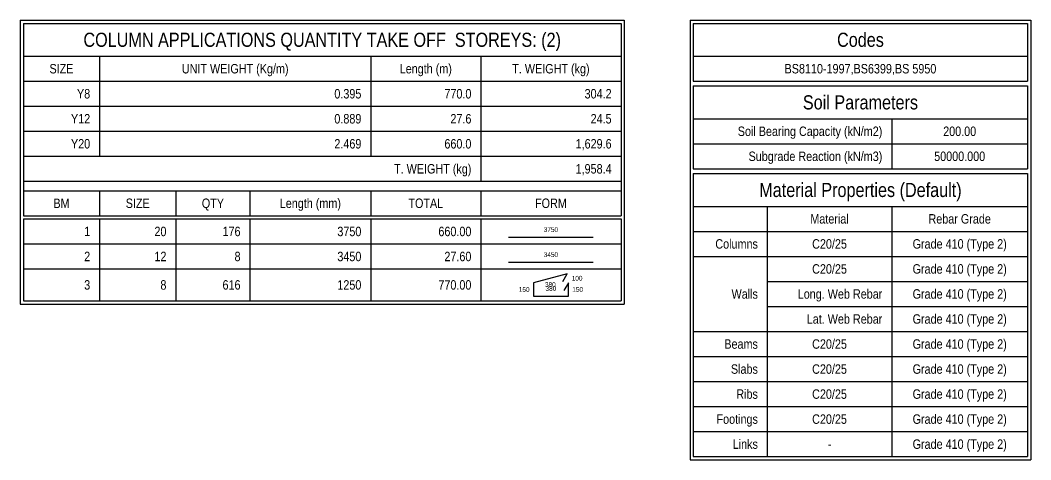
# Model space of a CAD drawing. Extents: x 0 to 206258, y -403073 to 0.
# Drawn here: x 65679 to 76407, y -63957 to -59292 of the extents above; entities that cross this region are included whole.
import ezdxf
from ezdxf.enums import TextEntityAlignment as Align

# ---------------------------------------------------------------- set-up
doc = ezdxf.new("R2010")
doc.units = 0
doc.header["$LTSCALE"] = 1000
for name, color, linetype in [('Quantity Table Header', 1, 'Continuous'), ('Quantity Table Title', 1, 'Continuous'), ('Section Small Text', 5, 'Continuous')]:
    doc.layers.add(name, color=color, linetype=linetype)
for name, color, linetype, true_color in [('Quantity Table Line', 171, 'Continuous', 0xaaaaff), ('Quantity Table Rebar Line', 112, 'Continuous', 0x00bd5e), ('Quantity Table Text', 8, 'Continuous', 0x414141)]:
    doc.layers.add(name, color=color, linetype=linetype, true_color=true_color)
doc.styles.add('Quantity Table Header', font='ARIALN.TTF', dxfattribs={"height": 100})
doc.styles.add('Quantity Table Text', font='ARIALN.TTF', dxfattribs={"height": 100})
doc.styles.add('Quantity Table Title', font='ARIALN.TTF', dxfattribs={"height": 150})
doc.styles.add('Section Small Text', font='ARIALN.TTF', dxfattribs={"height": 50})

msp = doc.modelspace()

# ---------------------------------------------------------------- linework, layer by layer
at = {"layer": 'Quantity Table Line', "transparency": 33554687}
for points in [[(65679.122, -59292.207), (72090.189, -59292.207)], [(65679.122, -59292.207), (65679.122, -62304.192)], [(72090.189, -59292.207), (72090.189, -62304.192)], [(72790.189, -59292.207), (76406.595, -59292.207)], [(72790.189, -59292.207), (72790.189, -63957.31)], [(76406.595, -59292.207), (76406.595, -63957.31)], [(65712.455, -59325.54), (72056.856, -59325.54)], [(65712.455, -59325.54), (65712.455, -59673.977)], [(72056.856, -59325.54), (72056.856, -59673.977)], [(72823.523, -59325.54), (76373.261, -59325.54)], [(72823.523, -59325.54), (72823.523, -59673.977)], [(76373.261, -59325.54), (76373.261, -59673.977)], [(65712.455, -59673.977), (72056.856, -59673.977)], [(65712.455, -59673.977), (66521.917, -59673.977)], [(65712.455, -59673.977), (65712.455, -59939.602)], [(66521.917, -59673.977), (66521.917, -59939.602)], [(66521.917, -59673.977), (69400.433, -59673.977)], [(66521.917, -59673.977), (66521.917, -59939.602)], [(69400.433, -59673.977), (69400.433, -59939.602)], [(69400.433, -59673.977), (70568.553, -59673.977)], [(69400.433, -59673.977), (69400.433, -59939.602)], [(70568.553, -59673.977), (70568.553, -59939.602)], [(70568.553, -59673.977), (72056.856, -59673.977)], [(70568.553, -59673.977), (70568.553, -59939.602)], [(72056.856, -59673.977), (72056.856, -59939.602)], [(72823.523, -59673.977), (76373.261, -59673.977)], [(72823.523, -59673.977), (76373.261, -59673.977)], [(72823.523, -59673.977), (72823.523, -59939.602)], [(76373.261, -59673.977), (76373.261, -59939.602)], [(65712.455, -59939.602), (66521.917, -59939.602)], [(65712.455, -59939.602), (66521.917, -59939.602)], [(65712.455, -59939.602), (65712.455, -60205.227)], [(66521.917, -59939.602), (69400.433, -59939.602)], [(66521.917, -59939.602), (66521.917, -60205.227)], [(66521.917, -59939.602), (69400.433, -59939.602)], [(66521.917, -59939.602), (66521.917, -60205.227)], [(69400.433, -59939.602), (70568.553, -59939.602)], [(69400.433, -59939.602), (69400.433, -60205.227)], [(69400.433, -59939.602), (70568.553, -59939.602)], [(69400.433, -59939.602), (69400.433, -60205.227)], [(70568.553, -59939.602), (72056.856, -59939.602)], [(70568.553, -59939.602), (70568.553, -60205.227)], [(70568.553, -59939.602), (72056.856, -59939.602)], [(70568.553, -59939.602), (70568.553, -60205.227)], [(72056.856, -59939.602), (72056.856, -60205.227)], [(72823.523, -59939.602), (76373.261, -59939.602)], [(72823.523, -59989.602), (76373.261, -59989.602)], [(72823.523, -59989.602), (72823.523, -60338.04)], [(76373.261, -59989.602), (76373.261, -60338.04)], [(65712.455, -60205.227), (66521.917, -60205.227)], [(65712.455, -60205.227), (66521.917, -60205.227)], [(65712.455, -60205.227), (65712.455, -60470.852)], [(66521.917, -60205.227), (69400.433, -60205.227)], [(66521.917, -60205.227), (66521.917, -60470.852)], [(66521.917, -60205.227), (69400.433, -60205.227)], [(66521.917, -60205.227), (66521.917, -60470.852)], [(69400.433, -60205.227), (70568.553, -60205.227)], [(69400.433, -60205.227), (69400.433, -60470.852)], [(69400.433, -60205.227), (70568.553, -60205.227)], [(69400.433, -60205.227), (69400.433, -60470.852)], [(70568.553, -60205.227), (72056.856, -60205.227)], [(70568.553, -60205.227), (70568.553, -60470.852)], [(70568.553, -60205.227), (72056.856, -60205.227)], [(70568.553, -60205.227), (70568.553, -60470.852)], [(72056.856, -60205.227), (72056.856, -60470.852)], [(72823.523, -60338.04), (76373.261, -60338.04)], [(72823.523, -60338.04), (74930.51, -60338.04)], [(72823.523, -60338.04), (72823.523, -60603.665)], [(74930.51, -60338.04), (74930.51, -60603.665)], [(74930.51, -60338.04), (76373.261, -60338.04)], [(74930.51, -60338.04), (74930.51, -60603.665)], [(76373.261, -60338.04), (76373.261, -60603.665)], [(65712.455, -60470.852), (66521.917, -60470.852)], [(65712.455, -60470.852), (66521.917, -60470.852)], [(65712.455, -60470.852), (65712.455, -60736.477)], [(66521.917, -60470.852), (69400.433, -60470.852)], [(66521.917, -60470.852), (66521.917, -60736.477)], [(66521.917, -60470.852), (69400.433, -60470.852)], [(66521.917, -60470.852), (66521.917, -60736.477)], [(69400.433, -60470.852), (70568.553, -60470.852)], [(69400.433, -60470.852), (69400.433, -60736.477)], [(69400.433, -60470.852), (70568.553, -60470.852)], [(69400.433, -60470.852), (69400.433, -60736.477)], [(70568.553, -60470.852), (72056.856, -60470.852)], [(70568.553, -60470.852), (70568.553, -60736.477)], [(70568.553, -60470.852), (72056.856, -60470.852)], [(70568.553, -60470.852), (70568.553, -60736.477)], [(72056.856, -60470.852), (72056.856, -60736.477)], [(72823.523, -60603.665), (74930.51, -60603.665)], [(72823.523, -60603.665), (74930.51, -60603.665)], [(72823.523, -60603.665), (72823.523, -60869.29)], [(74930.51, -60603.665), (76373.261, -60603.665)], [(74930.51, -60603.665), (74930.51, -60869.29)], [(74930.51, -60603.665), (76373.261, -60603.665)], [(74930.51, -60603.665), (74930.51, -60869.29)], [(76373.261, -60603.665), (76373.261, -60869.29)], [(65712.455, -60736.477), (66521.917, -60736.477)], [(65712.455, -60736.477), (70568.553, -60736.477)], [(65712.455, -60736.477), (65712.455, -61002.102)], [(66521.917, -60736.477), (69400.433, -60736.477)], [(69400.433, -60736.477), (70568.553, -60736.477)], [(70568.553, -60736.477), (72056.856, -60736.477)], [(70568.553, -60736.477), (70568.553, -61002.102)], [(70568.553, -60736.477), (72056.856, -60736.477)], [(70568.553, -60736.477), (70568.553, -61002.102)], [(72056.856, -60736.477), (72056.856, -61002.102)], [(72823.523, -60869.29), (74930.51, -60869.29)], [(72823.523, -60919.29), (76373.261, -60919.29)], [(72823.523, -60919.29), (72823.523, -61267.727)], [(74930.51, -60869.29), (76373.261, -60869.29)], [(76373.261, -60919.29), (76373.261, -61267.727)], [(65712.455, -61002.102), (70568.553, -61002.102)], [(65712.455, -61002.102), (72056.856, -61002.102)], [(65712.455, -61002.102), (65712.455, -61102.102)], [(70568.553, -61002.102), (72056.856, -61002.102)], [(72056.856, -61002.102), (72056.856, -61102.102)], [(65712.455, -61102.102), (72056.856, -61102.102)], [(65712.455, -61102.102), (66521.917, -61102.102)], [(65712.455, -61102.102), (65712.455, -61367.727)], [(66521.917, -61102.102), (66521.917, -61367.727)], [(66521.917, -61102.102), (67331.379, -61102.102)], [(66521.917, -61102.102), (66521.917, -61367.727)], [(67331.379, -61102.102), (67331.379, -61367.727)], [(67331.379, -61102.102), (68117.924, -61102.102)], [(67331.379, -61102.102), (67331.379, -61367.727)], [(68117.924, -61102.102), (68117.924, -61367.727)], [(68117.924, -61102.102), (69400.433, -61102.102)], [(68117.924, -61102.102), (68117.924, -61367.727)], [(69400.433, -61102.102), (69400.433, -61367.727)], [(69400.433, -61102.102), (70568.553, -61102.102)], [(69400.433, -61102.102), (69400.433, -61367.727)], [(70568.553, -61102.102), (70568.553, -61367.727)], [(70568.553, -61102.102), (72056.856, -61102.102)], [(70568.553, -61102.102), (70568.553, -61367.727)], [(72056.856, -61102.102), (72056.856, -61367.727)], [(72823.523, -61267.727), (76373.261, -61267.727)], [(72823.523, -61267.727), (73609.829, -61267.727)], [(72823.523, -61267.727), (72823.523, -61533.352)], [(73609.829, -61267.727), (73609.829, -61533.352)], [(73609.829, -61267.727), (74930.51, -61267.727)], [(73609.829, -61267.727), (73609.829, -61533.352)], [(74930.51, -61267.727), (74930.51, -61533.352)], [(74930.51, -61267.727), (76373.261, -61267.727)], [(74930.51, -61267.727), (74930.51, -61533.352)], [(76373.261, -61267.727), (76373.261, -61533.352)], [(65712.455, -61367.727), (66521.917, -61367.727)], [(65712.455, -61401.06), (66521.917, -61401.06)], [(65712.455, -61401.06), (65712.455, -61666.685)], [(66521.917, -61367.727), (67331.379, -61367.727)], [(66521.917, -61401.06), (66521.917, -61666.685)], [(66521.917, -61401.06), (67331.379, -61401.06)], [(66521.917, -61401.06), (66521.917, -61666.685)], [(67331.379, -61367.727), (68117.924, -61367.727)], [(67331.379, -61401.06), (67331.379, -61666.685)], [(67331.379, -61401.06), (68117.924, -61401.06)], [(67331.379, -61401.06), (67331.379, -61666.685)], [(68117.924, -61367.727), (69400.433, -61367.727)], [(68117.924, -61401.06), (68117.924, -61666.685)], [(68117.924, -61401.06), (69400.433, -61401.06)], [(68117.924, -61401.06), (68117.924, -61666.685)], [(69400.433, -61367.727), (70568.553, -61367.727)], [(69400.433, -61401.06), (69400.433, -61666.685)], [(69400.433, -61401.06), (70568.553, -61401.06)], [(69400.433, -61401.06), (69400.433, -61666.685)], [(70568.553, -61367.727), (72056.856, -61367.727)], [(70568.553, -61401.06), (70568.553, -61666.685)], [(70568.553, -61401.06), (72056.856, -61401.06)], [(70568.553, -61401.06), (70568.553, -61666.685)], [(72056.856, -61401.06), (72056.856, -61666.685)], [(72823.523, -61533.352), (73609.829, -61533.352)], [(72823.523, -61533.352), (73609.829, -61533.352)], [(72823.523, -61533.352), (72823.523, -61798.977)], [(73609.829, -61533.352), (74930.51, -61533.352)], [(73609.829, -61533.352), (73609.829, -61798.977)], [(73609.829, -61533.352), (74930.51, -61533.352)], [(73609.829, -61533.352), (73609.829, -61798.977)], [(74930.51, -61533.352), (76373.261, -61533.352)], [(74930.51, -61533.352), (74930.51, -61798.977)], [(74930.51, -61533.352), (76373.261, -61533.352)], [(74930.51, -61533.352), (74930.51, -61798.977)], [(76373.261, -61533.352), (76373.261, -61798.977)], [(65712.455, -61666.685), (66521.917, -61666.685)], [(65712.455, -61666.685), (66521.917, -61666.685)], [(65712.455, -61666.685), (65712.455, -61932.31)], [(66521.917, -61666.685), (67331.379, -61666.685)], [(66521.917, -61666.685), (66521.917, -61932.31)], [(66521.917, -61666.685), (67331.379, -61666.685)], [(66521.917, -61666.685), (66521.917, -61932.31)], [(67331.379, -61666.685), (68117.924, -61666.685)], [(67331.379, -61666.685), (67331.379, -61932.31)], [(67331.379, -61666.685), (68117.924, -61666.685)], [(67331.379, -61666.685), (67331.379, -61932.31)], [(68117.924, -61666.685), (69400.433, -61666.685)], [(68117.924, -61666.685), (68117.924, -61932.31)], [(68117.924, -61666.685), (69400.433, -61666.685)], [(68117.924, -61666.685), (68117.924, -61932.31)], [(69400.433, -61666.685), (70568.553, -61666.685)], [(69400.433, -61666.685), (69400.433, -61932.31)], [(69400.433, -61666.685), (70568.553, -61666.685)], [(69400.433, -61666.685), (69400.433, -61932.31)], [(70568.553, -61666.685), (72056.856, -61666.685)], [(70568.553, -61666.685), (70568.553, -61932.31)], [(70568.553, -61666.685), (72056.856, -61666.685)], [(70568.553, -61666.685), (70568.553, -61932.31)], [(72056.856, -61666.685), (72056.856, -61932.31)], [(72823.523, -61798.977), (73609.829, -61798.977)], [(72823.523, -61798.977), (73609.829, -61798.977)], [(72823.523, -61798.977), (72823.523, -62595.852)], [(73609.829, -61798.977), (74930.51, -61798.977)], [(73609.829, -61798.977), (73609.829, -62595.852)], [(73609.829, -61798.977), (74930.51, -61798.977)], [(73609.829, -61798.977), (73609.829, -62064.602)], [(74930.51, -61798.977), (76373.261, -61798.977)], [(74930.51, -61798.977), (74930.51, -62064.602)], [(74930.51, -61798.977), (76373.261, -61798.977)], [(74930.51, -61798.977), (74930.51, -62064.602)], [(76373.261, -61798.977), (76373.261, -62064.602)], [(65712.455, -61932.31), (66521.917, -61932.31)], [(65712.455, -61932.31), (66521.917, -61932.31)], [(65712.455, -61932.31), (65712.455, -62270.858)], [(66521.917, -61932.31), (67331.379, -61932.31)], [(66521.917, -61932.31), (66521.917, -62270.858)], [(66521.917, -61932.31), (67331.379, -61932.31)], [(66521.917, -61932.31), (66521.917, -62270.858)], [(67331.379, -61932.31), (68117.924, -61932.31)], [(67331.379, -61932.31), (67331.379, -62270.858)], [(67331.379, -61932.31), (68117.924, -61932.31)], [(67331.379, -61932.31), (67331.379, -62270.858)], [(68117.924, -61932.31), (69400.433, -61932.31)], [(68117.924, -61932.31), (68117.924, -62270.858)], [(68117.924, -61932.31), (69400.433, -61932.31)], [(68117.924, -61932.31), (68117.924, -62270.858)], [(69400.433, -61932.31), (70568.553, -61932.31)], [(69400.433, -61932.31), (69400.433, -62270.858)], [(69400.433, -61932.31), (70568.553, -61932.31)], [(69400.433, -61932.31), (69400.433, -62270.858)], [(70568.553, -61932.31), (72056.856, -61932.31)], [(70568.553, -61932.31), (70568.553, -62270.858)], [(70568.553, -61932.31), (72056.856, -61932.31)], [(70568.553, -61932.31), (70568.553, -62270.858)], [(72056.856, -61932.31), (72056.856, -62270.858)], [(73609.829, -62064.602), (74930.51, -62064.602)], [(73609.829, -62064.602), (74930.51, -62064.602)], [(73609.829, -62064.602), (73609.829, -62330.227)], [(74930.51, -62064.602), (76373.261, -62064.602)], [(74930.51, -62064.602), (74930.51, -62330.227)], [(74930.51, -62064.602), (76373.261, -62064.602)], [(74930.51, -62064.602), (74930.51, -62330.227)], [(76373.261, -62064.602), (76373.261, -62330.227)], [(65679.122, -62304.192), (72090.189, -62304.192)], [(65712.455, -62270.858), (66521.917, -62270.858)], [(66521.917, -62270.858), (67331.379, -62270.858)], [(67331.379, -62270.858), (68117.924, -62270.858)], [(68117.924, -62270.858), (69400.433, -62270.858)], [(69400.433, -62270.858), (70568.553, -62270.858)], [(70568.553, -62270.858), (72056.856, -62270.858)], [(73609.829, -62330.227), (74930.51, -62330.227)], [(73609.829, -62330.227), (74930.51, -62330.227)], [(73609.829, -62330.227), (73609.829, -62595.852)], [(74930.51, -62330.227), (76373.261, -62330.227)], [(74930.51, -62330.227), (74930.51, -62595.852)], [(74930.51, -62330.227), (76373.261, -62330.227)], [(74930.51, -62330.227), (74930.51, -62595.852)], [(76373.261, -62330.227), (76373.261, -62595.852)], [(72823.523, -62595.852), (73609.829, -62595.852)], [(72823.523, -62595.852), (73609.829, -62595.852)], [(72823.523, -62595.852), (72823.523, -62861.477)], [(73609.829, -62595.852), (74930.51, -62595.852)], [(73609.829, -62595.852), (73609.829, -62861.477)], [(73609.829, -62595.852), (74930.51, -62595.852)], [(73609.829, -62595.852), (73609.829, -62861.477)], [(74930.51, -62595.852), (76373.261, -62595.852)], [(74930.51, -62595.852), (74930.51, -62861.477)], [(74930.51, -62595.852), (76373.261, -62595.852)], [(74930.51, -62595.852), (74930.51, -62861.477)], [(76373.261, -62595.852), (76373.261, -62861.477)], [(72823.523, -62861.477), (73609.829, -62861.477)], [(72823.523, -62861.477), (73609.829, -62861.477)], [(72823.523, -62861.477), (72823.523, -63127.102)], [(73609.829, -62861.477), (74930.51, -62861.477)], [(73609.829, -62861.477), (73609.829, -63127.102)], [(73609.829, -62861.477), (74930.51, -62861.477)], [(73609.829, -62861.477), (73609.829, -63127.102)], [(74930.51, -62861.477), (76373.261, -62861.477)], [(74930.51, -62861.477), (74930.51, -63127.102)], [(74930.51, -62861.477), (76373.261, -62861.477)], [(74930.51, -62861.477), (74930.51, -63127.102)], [(76373.261, -62861.477), (76373.261, -63127.102)], [(72823.523, -63127.102), (73609.829, -63127.102)], [(72823.523, -63127.102), (73609.829, -63127.102)], [(72823.523, -63127.102), (72823.523, -63392.727)], [(73609.829, -63127.102), (74930.51, -63127.102)], [(73609.829, -63127.102), (73609.829, -63392.727)], [(73609.829, -63127.102), (74930.51, -63127.102)], [(73609.829, -63127.102), (73609.829, -63392.727)], [(74930.51, -63127.102), (76373.261, -63127.102)], [(74930.51, -63127.102), (74930.51, -63392.727)], [(74930.51, -63127.102), (76373.261, -63127.102)], [(74930.51, -63127.102), (74930.51, -63392.727)], [(76373.261, -63127.102), (76373.261, -63392.727)], [(72823.523, -63392.727), (73609.829, -63392.727)], [(72823.523, -63392.727), (73609.829, -63392.727)], [(72823.523, -63392.727), (72823.523, -63658.352)], [(73609.829, -63392.727), (74930.51, -63392.727)], [(73609.829, -63392.727), (73609.829, -63658.352)], [(73609.829, -63392.727), (74930.51, -63392.727)], [(73609.829, -63392.727), (73609.829, -63658.352)], [(74930.51, -63392.727), (76373.261, -63392.727)], [(74930.51, -63392.727), (74930.51, -63658.352)], [(74930.51, -63392.727), (76373.261, -63392.727)], [(74930.51, -63392.727), (74930.51, -63658.352)], [(76373.261, -63392.727), (76373.261, -63658.352)], [(72823.523, -63658.352), (73609.829, -63658.352)], [(72823.523, -63658.352), (73609.829, -63658.352)], [(72823.523, -63658.352), (72823.523, -63923.977)], [(73609.829, -63658.352), (74930.51, -63658.352)], [(73609.829, -63658.352), (73609.829, -63923.977)], [(73609.829, -63658.352), (74930.51, -63658.352)], [(73609.829, -63658.352), (73609.829, -63923.977)], [(74930.51, -63658.352), (76373.261, -63658.352)], [(74930.51, -63658.352), (74930.51, -63923.977)], [(74930.51, -63658.352), (76373.261, -63658.352)], [(74930.51, -63658.352), (74930.51, -63923.977)], [(76373.261, -63658.352), (76373.261, -63923.977)], [(72823.523, -63923.977), (73609.829, -63923.977)], [(73609.829, -63923.977), (74930.51, -63923.977)], [(74930.51, -63923.977), (76373.261, -63923.977)], [(72790.189, -63957.31), (76406.595, -63957.31)]]:
    msp.add_lwpolyline(points, dxfattribs=at)
at = {"layer": 'Quantity Table Rebar Line', "transparency": 33554687}
for points in [[(70862.705, -61595.982), (71762.705, -61595.982)], [(70862.705, -61861.607), (71762.705, -61861.607)], [(71438.391, -62063.782), (71485.243, -61982.31), (71127.371, -62078.858), (71127.371, -62220.858), (71498.038, -62220.858), (71498.038, -62078.858), (71451.186, -62160.33)]]:
    msp.add_lwpolyline(points, dxfattribs=at)

# ---------------------------------------------------------------- texts
at = {"layer": 'Quantity Table Header', "transparency": 33554687, "style": 'Quantity Table Header'}
for s, p in [('UNIT WEIGHT (Kg/m)', (67961.175, -59806.79)), ('Length (m)', (69984.493, -59806.79)), ('T. WEIGHT (kg)', (71312.705, -59806.79)), ('SIZE', (66117.186, -59806.79)), ('BM', (66117.186, -61234.915)), ('SIZE', (66926.648, -61234.915)), ('QTY', (67724.652, -61234.915)), ('Length (mm)', (68759.178, -61234.915)), ('TOTAL', (69984.493, -61234.915)), ('FORM', (71312.705, -61234.915)), ('Material', (74270.169, -61400.54)), ('Rebar Grade', (75651.886, -61400.54))]:
    msp.add_text(s, height=100, dxfattribs=at).set_placement(p, align=Align.MIDDLE_CENTER)
for s, p in [('T. WEIGHT (kg)', (70468.553, -60869.29)), ('1,958.4', (71956.856, -60869.29)), ('Columns', (73509.829, -61666.165)), ('Walls', (73509.829, -62197.414)), ('Long. Web Rebar', (74830.51, -62197.414)), ('Lat. Web Rebar', (74830.51, -62463.039)), ('Beams', (73509.829, -62728.664)), ('Slabs', (73509.829, -62994.289)), ('Ribs', (73509.829, -63259.914)), ('Footings', (73509.829, -63525.539)), ('Links', (73509.829, -63791.164))]:
    msp.add_text(s, height=100, dxfattribs=at).set_placement(p, align=Align.MIDDLE_RIGHT)
at = {"layer": 'Quantity Table Text', "transparency": 33554687, "style": 'Quantity Table Text'}
for s, p in [('BS8110-1997,BS6399,BS 5950', (74598.392, -59806.79)), ('200.00', (75651.886, -60470.852)), ('50000.000', (75651.886, -60736.477)), ('C20/25', (74270.169, -61666.165)), ('Grade 410 (Type 2)', (75651.886, -61666.165)), ('C20/25', (74270.169, -61931.79)), ('Grade 410 (Type 2)', (75651.886, -61931.79)), ('Grade 410 (Type 2)', (75651.886, -62197.414)), ('Grade 410 (Type 2)', (75651.886, -62463.039)), ('C20/25', (74270.169, -62728.664)), ('Grade 410 (Type 2)', (75651.886, -62728.664)), ('C20/25', (74270.169, -62994.289)), ('Grade 410 (Type 2)', (75651.886, -62994.289)), ('C20/25', (74270.169, -63259.914)), ('Grade 410 (Type 2)', (75651.886, -63259.914)), ('C20/25', (74270.169, -63525.539)), ('Grade 410 (Type 2)', (75651.886, -63525.539)), ('-', (74270.169, -63791.164)), ('Grade 410 (Type 2)', (75651.886, -63791.164))]:
    msp.add_text(s, height=100, dxfattribs=at).set_placement(p, align=Align.MIDDLE_CENTER)
for s, p in [('Y8', (66421.917, -60072.415)), ('     0.395', (69300.433, -60072.415)), ('770.0', (70468.553, -60072.415)), ('304.2', (71956.856, -60072.415)), ('Y12', (66421.917, -60338.04)), ('     0.889', (69300.433, -60338.04)), ('27.6', (70468.553, -60338.04)), ('24.5', (71956.856, -60338.04)), ('Soil Bearing Capacity (kN/m2)', (74830.51, -60470.852)), ('Y20', (66421.917, -60603.665)), ('     2.469', (69300.433, -60603.665)), ('660.0', (70468.553, -60603.665)), ('1,629.6', (71956.856, -60603.665)), ('Subgrade Reaction (kN/m3)', (74830.51, -60736.477)), ('1', (66421.917, -61533.873)), ('20', (67231.379, -61533.873)), ('176', (68017.924, -61533.873)), ('3750', (69300.433, -61533.873)), ('660.00', (70468.553, -61533.873)), ('2', (66421.917, -61799.498)), ('12', (67231.379, -61799.498)), ('8', (68017.924, -61799.498)), ('3450', (69300.433, -61799.498)), ('27.60', (70468.553, -61799.498)), ('3', (66421.917, -62101.584)), ('8', (67231.379, -62101.584)), ('616', (68017.924, -62101.584)), ('1250', (69300.433, -62101.584)), ('770.00', (70468.553, -62101.584))]:
    msp.add_text(s, height=100, dxfattribs=at).set_placement(p, align=Align.MIDDLE_RIGHT)
at = {"layer": 'Quantity Table Title', "transparency": 33554687, "style": 'Quantity Table Title'}
for s, p in [('COLUMN APPLICATIONS QUANTITY TAKE OFF  STOREYS: (2)', (68884.656, -59499.759)), ('Codes', (74598.392, -59499.759)), ('Soil Parameters', (74598.392, -60163.821)), ('Material Properties (Default)', (74598.392, -61093.508))]:
    msp.add_text(s, height=150, dxfattribs=at).set_placement(p, align=Align.MIDDLE_CENTER)
at = {"layer": 'Section Small Text', "transparency": 33554687, "style": 'Section Small Text'}
for s, p in [('3750', (71312.705, -61554.576)), ('3450', (71312.705, -61820.201)), ('380', (71312.705, -62179.452))]:
    msp.add_text(s, height=50, dxfattribs=at).set_placement(p, align=Align.BOTTOM_CENTER)
msp.add_text('380', height=50, dxfattribs=at).set_placement((71306.307, -62071.991), align=Align.TOP_CENTER)
for s, p in [('100', (71533.047, -62030.584)), ('150', (71539.444, -62149.858))]:
    msp.add_text(s, height=50, dxfattribs=at).set_placement(p, align=Align.MIDDLE_LEFT)
msp.add_text('150', height=50, dxfattribs=at).set_placement((71085.965, -62149.858), align=Align.MIDDLE_RIGHT)

doc.saveas('drawing.dxf')
